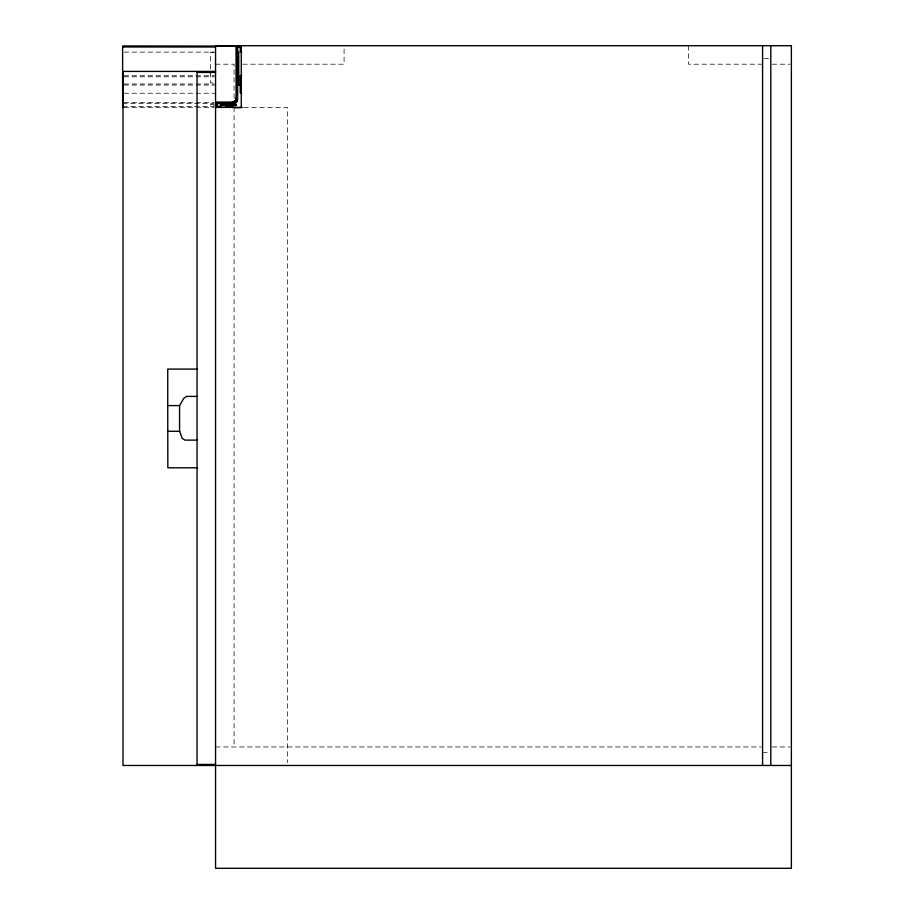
<?xml version="1.0" encoding="UTF-8"?>
<svg xmlns="http://www.w3.org/2000/svg" width="914" height="914" viewBox="0 0 914 914"><rect width="100%" height="100%" fill="white"/><g stroke="black" fill="none" stroke-linecap="round" stroke-linejoin="round"><path stroke-width="0.69" stroke-dasharray="4.57 3.43" d="M124.041 52.121L214.139 52.121M214.264 52.258L210.414 52.258L210.414 82.854L214.264 82.854M763.955 58.553L769.439 58.553M215.555 64.209L234.064 64.209L234.064 99.843M242.69 64.209L344.087 64.209L344.087 48.545M762.584 64.209L688.55 64.209L688.55 45.7M772.181 64.209L790.004 64.209M124.041 75.771L215.555 75.771M124.041 76.799L214.139 76.799M124.041 83.997L214.139 83.997M124.041 85.025L215.555 85.025M124.041 93.251L215.555 93.251M124.041 102.505L214.139 102.505M122.625 103.533L214.139 103.533M214.264 104.562L210.414 104.562L210.414 105.59L214.264 105.59M122.625 106.618L214.139 106.618M243.775 107.395L287.533 107.395L287.533 762.619M124.041 107.646L214.139 107.646M215.555 746.966L761.156 746.966M772.181 746.966L790.004 746.966M762.584 752.622L769.439 752.622M234.064 107.395L234.064 746.966"/><path stroke-width="1.37" d="M197.138 467.797L167.833 467.797L167.742 405.588L167.742 369.085L197.047 369.085M215.555 103.282L216.584 102.254L232.007 102.254A4.113 4.113 0 0 0 236.12 98.141A4.113 4.113 0 0 1 232.007 102.254M236.12 46.728L237.149 45.7M179.59 405.588L183.657 398.481L186.525 396.402L197.047 396.402M216.207 103.019L217.098 102.505M237.663 45.951L236.635 46.98L236.635 98.392A4.113 4.113 0 0 1 232.522 102.517M215.555 45.7L791.375 45.7L791.375 868.3L215.555 868.3L215.555 45.951M122.625 46.98L215.555 46.98M241.262 51.87L240.233 51.87L240.233 46.728L237.149 46.728L237.149 83.745L240.233 83.745L240.233 75.519L241.262 75.519M237.731 52.121L238.76 52.121L238.76 82.717L237.731 82.717M241.776 52.121L240.748 52.121L240.748 46.98L237.663 46.98L237.663 83.997L240.748 83.997L240.748 75.771L241.776 75.771M215.555 71.406L123.013 71.406L123.013 765.475L791.375 765.475M197.047 72.434L215.555 72.434M241.262 93L240.233 93L240.233 84.774L237.149 84.774L237.149 99.169A4.113 4.113 0 0 1 233.036 103.282L232.007 103.282L232.007 107.395M241.776 93.251L240.748 93.251L240.748 85.025L237.663 85.025L237.663 99.42A4.113 4.113 0 0 1 233.55 103.545L232.522 103.533L232.522 107.646M215.555 102.505L236.12 102.505M215.555 107.395L242.37 107.395M234.121 107.646L241.262 107.646L241.262 45.7M167.742 405.588L179.567 405.588L179.567 431.294L167.742 431.294M197.138 440.125L184.857 440.125L182.137 438.172L179.647 431.294M197.047 764.447L215.555 764.447M241.616 46.111L122.625 45.951L122.625 107.646M770.81 45.7L770.81 765.475M762.584 45.7L762.584 765.475M236.12 45.951L236.12 101.1M231.493 106.618L231.493 103.533L217.098 103.533L217.098 106.618M225.838 107.395L225.838 106.367L230.979 106.367L230.979 103.282L216.584 103.282L216.584 106.367L220.697 106.367L220.697 107.395M221.211 106.618L221.211 107.646M197.047 71.406L197.047 765.475M236.12 104.562L220.411 104.562L220.411 105.59L236.12 105.59L236.12 104.562"/></g></svg>
